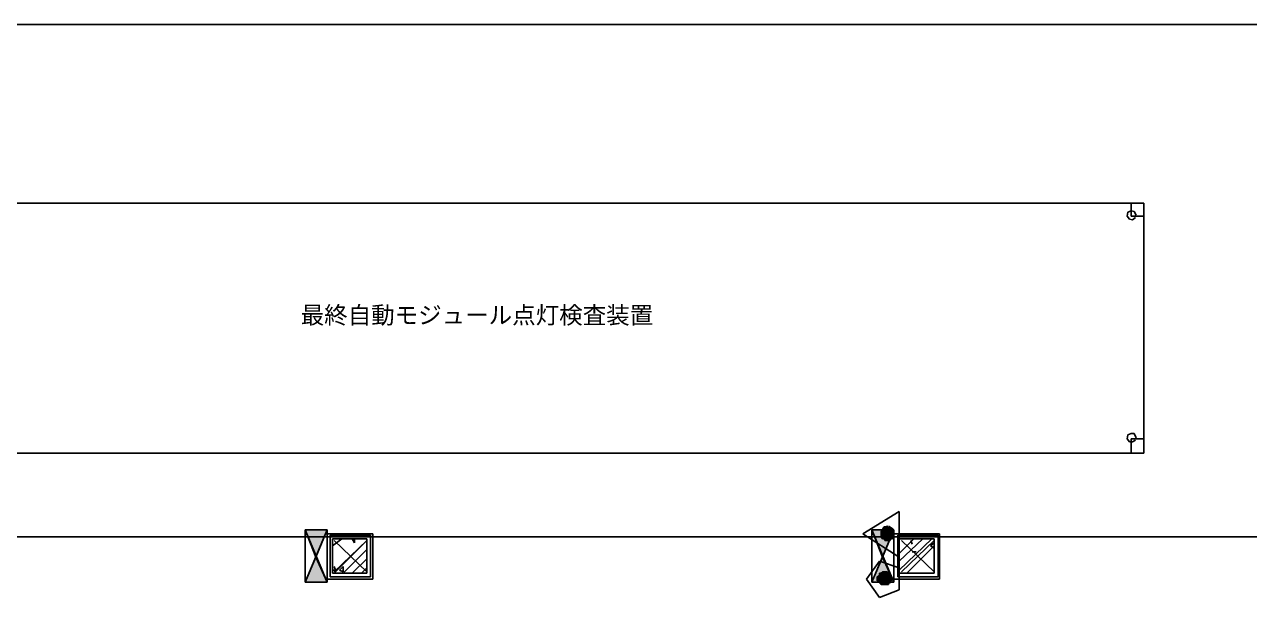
# Model space of a CAD drawing. Header units: millimetres. Extents: x 5 to 415, y 48 to 251.
# Drawn here: x 83.99 to 112.43, y 195.79 to 209.09 of the extents above; entities that cross this region are included whole.
import ezdxf

# ---------------------------------------------------------------- set-up
doc = ezdxf.new("R2010")
doc.units = ezdxf.units.MM
for name, color, linetype in [('H', 7, 'Continuous'), ('P', 7, 'Continuous'), ('T', 7, 'Continuous')]:
    doc.layers.add(name, color=color, linetype=linetype)

msp = doc.modelspace()

# ---------------------------------------------------------------- hatches: boundary and pattern name
at = {"layer": 'H', "linetype": 'Continuous'}
for points in [[(103.928, 197.15), (103.928, 197.362), (103.964, 197.397), (103.964, 197.15), (103.928, 197.15)], [(103.964, 197.115), (103.964, 197.397), (104.017, 197.397), (104.017, 197.115), (103.964, 197.115)], [(104.017, 197.115), (104.017, 197.397), (104.052, 197.397), (104.052, 197.115), (104.017, 197.115)], [(104.052, 197.115), (104.052, 197.397), (104.087, 197.397), (104.087, 197.115), (104.052, 197.115)], [(104.087, 197.15), (104.087, 197.397), (104.14, 197.362), (104.14, 197.15), (104.087, 197.15)], [(90.752, 196.727), (90.505, 197.362), (91.017, 197.362), (90.752, 196.727)], [(103.928, 196.727), (103.681, 197.362), (104.175, 197.362), (103.928, 196.727)], [(103.928, 197.15), (103.893, 197.185), (103.893, 197.309), (103.928, 197.362), (103.928, 197.15)], [(104.14, 197.15), (104.14, 197.362), (104.175, 197.309), (104.175, 197.185), (104.14, 197.15)], [(90.505, 196.127), (90.752, 196.727), (91.017, 196.127), (90.505, 196.127)], [(103.681, 196.127), (103.928, 196.727), (104.175, 196.127), (103.681, 196.127)], [(103.805, 196.18), (103.805, 196.25), (103.84, 196.303), (103.84, 196.18), (103.805, 196.18)], [(103.84, 196.127), (103.84, 196.338), (103.893, 196.338), (103.893, 196.092), (103.84, 196.127)], [(103.893, 196.092), (103.893, 196.338), (103.928, 196.391), (103.928, 196.092), (103.893, 196.092)], [(103.928, 196.092), (103.928, 196.391), (103.964, 196.391), (103.964, 196.092), (103.928, 196.092)], [(103.964, 196.092), (103.964, 196.391), (104.017, 196.391), (104.017, 196.092), (103.964, 196.092)], [(104.017, 196.092), (104.017, 196.391), (104.052, 196.338), (104.052, 196.092), (104.017, 196.092)], [(104.052, 196.127), (104.052, 196.338), (104.087, 196.303), (104.087, 196.127), (104.052, 196.127)]]:
    msp.add_hatch(color=256, dxfattribs=at).paths.add_polyline_path(points)

# ---------------------------------------------------------------- linework, layer by layer
at = {"layer": 'P'}
for points in [[(112.677, 209.091), (64.682, 209.091)], [(79.41, 204.946), (109.978, 204.946)], [(109.679, 204.646), (109.679, 204.946)], [(109.679, 204.946), (109.978, 204.946)], [(109.978, 204.946), (109.978, 199.143)], [(109.978, 204.946), (109.978, 204.646)], [(109.608, 204.735), (109.59, 204.646)], [(109.59, 204.646), (109.643, 204.576)], [(109.679, 204.77), (109.608, 204.735)], [(109.643, 204.576), (109.714, 204.558)], [(109.749, 204.752), (109.679, 204.77)], [(109.978, 204.646), (109.679, 204.646)], [(109.714, 204.558), (109.784, 204.611)], [(109.802, 204.664), (109.749, 204.752)], [(109.608, 199.566), (109.59, 199.478)], [(109.59, 199.478), (109.643, 199.408)], [(109.679, 199.602), (109.608, 199.566)], [(109.643, 199.408), (109.714, 199.408)], [(109.749, 199.602), (109.679, 199.602)], [(109.679, 199.143), (109.679, 199.478)], [(109.679, 199.478), (109.978, 199.478)], [(109.714, 199.408), (109.784, 199.443)], [(109.802, 199.496), (109.749, 199.602)], [(109.978, 199.478), (109.978, 199.143)], [(109.978, 199.143), (79.41, 199.143)], [(109.978, 199.143), (109.679, 199.143)], [(104.299, 197.785), (103.452, 197.273)], [(104.299, 196.727), (104.299, 197.785)], [(103.946, 197.432), (103.875, 197.326)], [(103.911, 197.15), (103.964, 197.414)], [(103.964, 197.414), (103.911, 197.362)], [(103.911, 197.15), (103.964, 197.414)], [(104.034, 197.45), (103.946, 197.432)], [(103.964, 197.414), (103.964, 197.15)], [(103.964, 197.414), (103.964, 197.15)], [(103.964, 197.115), (103.964, 197.414)], [(103.964, 197.15), (103.964, 197.414)], [(103.964, 197.414), (103.964, 197.414)], [(103.964, 197.414), (103.964, 197.15)], [(103.964, 197.414), (103.964, 197.115)], [(103.964, 197.115), (103.999, 197.414)], [(103.999, 197.414), (103.964, 197.414)], [(103.964, 197.115), (103.999, 197.414)], [(103.999, 197.414), (103.999, 197.115)], [(103.999, 197.414), (103.999, 197.115)], [(103.999, 197.115), (103.999, 197.414)], [(103.999, 197.414), (103.999, 197.414)], [(103.999, 197.115), (103.999, 197.414)], [(103.999, 197.414), (103.999, 197.414)], [(103.999, 197.414), (103.999, 197.115)], [(103.999, 197.414), (103.999, 197.115)], [(103.999, 197.115), (104.052, 197.414)], [(104.052, 197.414), (103.999, 197.414)], [(103.999, 197.115), (104.052, 197.414)], [(104.158, 197.379), (104.052, 197.45)], [(104.052, 197.414), (104.052, 197.115)], [(104.052, 197.414), (104.052, 197.115)], [(104.052, 197.115), (104.087, 197.414)], [(104.087, 197.414), (104.052, 197.414)], [(104.052, 197.115), (104.087, 197.414)], [(104.087, 197.414), (104.087, 197.115)], [(104.087, 197.414), (104.087, 197.115)], [(104.087, 197.15), (104.087, 197.414)], [(104.087, 197.115), (104.087, 197.414)], [(104.087, 197.414), (104.087, 197.414)], [(104.087, 197.414), (104.087, 197.115)], [(104.087, 197.414), (104.087, 197.15)], [(104.14, 197.362), (104.087, 197.414)], [(286.597, 197.203), (64.682, 197.203)], [(90.505, 197.362), (91.017, 197.362)], [(90.752, 196.727), (90.505, 197.362)], [(90.505, 196.144), (90.505, 197.362)], [(90.505, 197.362), (91.017, 197.362)], [(90.505, 196.144), (91.017, 197.362)], [(90.505, 197.362), (91.017, 196.144)], [(91.017, 197.362), (90.752, 196.727)], [(91.017, 197.362), (91.017, 196.144)], [(91.017, 197.273), (91.017, 196.215)], [(92.075, 197.273), (91.017, 197.273)], [(91.087, 197.238), (91.087, 196.268)], [(92.022, 197.238), (91.087, 197.238)], [(91.14, 196.991), (91.352, 197.15)], [(91.14, 197.15), (91.14, 196.356)], [(91.934, 197.15), (91.14, 197.15)], [(91.934, 196.391), (91.175, 197.115)], [(91.175, 196.391), (91.934, 197.115)], [(91.175, 196.356), (91.934, 197.115)], [(91.599, 197.15), (91.652, 197.062)], [(91.652, 197.062), (91.652, 197.15)], [(91.934, 196.356), (91.934, 197.15)], [(92.022, 196.268), (92.022, 197.238)], [(92.075, 196.215), (92.075, 197.273)], [(103.452, 197.273), (104.299, 196.727)], [(103.664, 197.362), (104.175, 197.362)], [(103.911, 196.727), (103.664, 197.362)], [(103.664, 196.144), (103.664, 197.362)], [(103.664, 197.362), (104.175, 197.362)], [(103.664, 196.144), (104.175, 197.362)], [(103.664, 197.362), (104.175, 196.144)], [(103.875, 197.203), (103.911, 197.362)], [(103.911, 197.362), (103.875, 197.326)], [(103.875, 197.203), (103.911, 197.362)], [(103.875, 197.326), (103.893, 197.22)], [(103.875, 197.326), (103.875, 197.238)], [(103.875, 197.238), (103.875, 197.326)], [(103.875, 197.326), (103.875, 197.238)], [(103.875, 197.273), (103.875, 197.326)], [(103.875, 197.326), (103.875, 197.238)], [(103.875, 197.238), (103.875, 197.326)], [(103.875, 197.326), (103.875, 197.326)], [(103.875, 197.238), (103.875, 197.326)], [(103.875, 197.326), (103.875, 197.203)], [(103.875, 197.326), (103.875, 197.203)], [(103.875, 197.238), (103.875, 197.273)], [(103.875, 197.203), (103.875, 197.238)], [(103.911, 197.15), (103.875, 197.203)], [(103.893, 197.22), (103.999, 197.15)], [(103.911, 197.362), (103.911, 197.15)], [(103.911, 197.362), (103.911, 197.15)], [(103.911, 197.15), (103.911, 197.362)], [(103.911, 197.362), (103.911, 197.362)], [(103.911, 197.15), (103.911, 197.362)], [(103.911, 197.362), (103.911, 197.362)], [(103.911, 197.362), (103.911, 197.15)], [(103.911, 197.362), (103.911, 197.15)], [(104.175, 197.362), (103.911, 196.727)], [(103.964, 197.15), (103.911, 197.15)], [(103.964, 197.15), (103.964, 197.115)], [(103.999, 197.115), (103.964, 197.115)], [(103.999, 197.15), (104.105, 197.185)], [(104.052, 197.115), (103.999, 197.115)], [(104.087, 197.115), (104.052, 197.115)], [(104.087, 197.15), (104.14, 197.362)], [(104.087, 197.15), (104.14, 197.362)], [(104.087, 197.115), (104.087, 197.15)], [(104.14, 197.15), (104.087, 197.15)], [(104.105, 197.185), (104.175, 197.273)], [(104.14, 197.362), (104.14, 197.15)], [(104.14, 197.362), (104.14, 197.15)], [(104.14, 197.15), (104.14, 197.362)], [(104.14, 197.362), (104.14, 197.362)], [(104.14, 197.15), (104.14, 197.362)], [(104.14, 197.362), (104.14, 197.362)], [(104.14, 197.362), (104.14, 197.15)], [(104.14, 197.362), (104.14, 197.15)], [(104.175, 197.326), (104.14, 197.362)], [(104.14, 197.15), (104.175, 197.326)], [(104.14, 197.15), (104.175, 197.326)], [(104.175, 197.203), (104.14, 197.15)], [(104.175, 197.273), (104.158, 197.379)], [(104.175, 197.362), (104.175, 196.144)], [(104.175, 197.326), (104.175, 197.203)], [(104.175, 197.326), (104.175, 197.203)], [(104.175, 197.238), (104.175, 197.326)], [(104.175, 197.203), (104.175, 197.326)], [(104.175, 197.326), (104.175, 197.326)], [(104.175, 197.326), (104.175, 197.203)], [(104.175, 197.273), (104.175, 197.326)], [(104.175, 197.326), (104.175, 197.273)], [(104.175, 197.273), (104.175, 196.215)], [(105.234, 197.273), (104.175, 197.273)], [(104.175, 197.273), (104.175, 197.238)], [(104.175, 197.238), (104.175, 197.273)], [(104.175, 197.203), (104.175, 197.238)], [(104.263, 197.238), (104.263, 196.268)], [(105.198, 197.238), (104.263, 197.238)], [(104.299, 196.815), (104.634, 197.15)], [(104.299, 196.638), (104.846, 197.15)], [(104.299, 196.427), (105.057, 197.15)], [(104.299, 197.15), (104.299, 196.356)], [(105.11, 197.15), (104.299, 197.15)], [(105.11, 196.391), (104.352, 197.115)], [(104.352, 196.391), (105.11, 197.115)], [(104.563, 197.115), (104.599, 197.026)], [(104.599, 197.026), (104.563, 197.115)], [(105.11, 196.356), (105.11, 197.15)], [(105.198, 196.268), (105.198, 197.238)], [(105.234, 196.215), (105.234, 197.273)], [(91.387, 196.356), (91.934, 196.903)], [(104.475, 196.356), (105.11, 196.991)], [(104.687, 196.85), (104.599, 196.85)], [(104.599, 196.85), (104.687, 196.85)], [(105.022, 196.991), (105.11, 197.062)], [(105.022, 196.991), (105.11, 196.938)], [(90.505, 196.144), (90.752, 196.727)], [(90.752, 196.727), (91.017, 196.144)], [(91.599, 196.356), (91.934, 196.691)], [(103.84, 196.638), (103.54, 196.215)], [(103.664, 196.144), (103.911, 196.727)], [(104.299, 196.48), (103.84, 196.638)], [(103.911, 196.727), (104.175, 196.144)], [(91.087, 196.268), (92.022, 196.268)], [(91.14, 196.427), (91.211, 196.427)], [(91.14, 196.356), (91.934, 196.356)], [(91.211, 196.427), (91.175, 196.515)], [(91.299, 196.427), (91.387, 196.515)], [(91.387, 196.391), (91.299, 196.427)], [(91.387, 196.515), (91.387, 196.391)], [(91.81, 196.356), (91.934, 196.48)], [(103.787, 196.18), (103.84, 196.303)], [(103.84, 196.303), (103.787, 196.268)], [(103.787, 196.18), (103.84, 196.303)], [(103.787, 196.268), (103.787, 196.268)], [(103.787, 196.268), (103.787, 196.268)], [(103.787, 196.268), (103.787, 196.18)], [(103.893, 196.374), (103.84, 196.268)], [(103.84, 196.356), (103.84, 196.144)], [(103.84, 196.144), (103.84, 196.356)], [(103.84, 196.356), (103.84, 196.144)], [(103.84, 196.303), (103.84, 196.356)], [(103.84, 196.356), (103.84, 196.144)], [(103.84, 196.144), (103.875, 196.356)], [(103.875, 196.356), (103.84, 196.356)], [(103.84, 196.144), (103.875, 196.356)], [(103.84, 196.303), (103.84, 196.18)], [(103.84, 196.303), (103.84, 196.18)], [(103.84, 196.144), (103.84, 196.303)], [(103.84, 196.18), (103.84, 196.303)], [(103.84, 196.303), (103.84, 196.303)], [(103.84, 196.303), (103.84, 196.18)], [(103.84, 196.144), (103.84, 196.303)], [(103.84, 196.268), (103.858, 196.162)], [(103.875, 196.092), (103.911, 196.391)], [(103.911, 196.391), (103.875, 196.356)], [(103.875, 196.092), (103.911, 196.391)], [(103.875, 196.356), (103.875, 196.092)], [(103.875, 196.356), (103.875, 196.092)], [(103.981, 196.391), (103.893, 196.374)], [(103.911, 196.391), (103.911, 196.092)], [(103.911, 196.391), (103.911, 196.092)], [(103.911, 196.092), (103.911, 196.391)], [(103.911, 196.391), (103.911, 196.391)], [(103.911, 196.092), (103.911, 196.391)], [(103.911, 196.391), (103.911, 196.391)], [(103.911, 196.391), (103.911, 196.092)], [(103.911, 196.391), (103.911, 196.092)], [(103.911, 196.092), (103.964, 196.391)], [(103.964, 196.391), (103.911, 196.391)], [(103.911, 196.092), (103.964, 196.391)], [(103.964, 196.391), (103.964, 196.092)], [(103.964, 196.391), (103.964, 196.092)], [(103.964, 196.092), (103.964, 196.391)], [(103.964, 196.391), (103.964, 196.391)], [(103.964, 196.092), (103.964, 196.391)], [(103.964, 196.391), (103.964, 196.391)], [(103.964, 196.391), (103.964, 196.092)], [(103.964, 196.391), (103.964, 196.092)], [(103.964, 196.092), (103.999, 196.391)], [(103.999, 196.391), (103.964, 196.391)], [(103.964, 196.092), (103.999, 196.391)], [(103.999, 196.391), (103.999, 196.092)], [(103.999, 196.391), (103.999, 196.092)], [(104.052, 196.356), (103.999, 196.391)], [(103.999, 196.092), (104.052, 196.356)], [(103.999, 196.092), (104.052, 196.356)], [(104.105, 196.321), (104.017, 196.391)], [(104.052, 196.356), (104.052, 196.092)], [(104.052, 196.356), (104.052, 196.092)], [(104.052, 196.144), (104.052, 196.356)], [(104.052, 196.092), (104.052, 196.356)], [(104.052, 196.356), (104.052, 196.356)], [(104.052, 196.356), (104.052, 196.092)], [(104.052, 196.356), (104.052, 196.144)], [(104.087, 196.303), (104.052, 196.356)], [(104.052, 196.144), (104.087, 196.303)], [(104.052, 196.144), (104.087, 196.303)], [(104.087, 196.303), (104.087, 196.144)], [(104.087, 196.303), (104.087, 196.144)], [(104.087, 196.18), (104.087, 196.303)], [(104.087, 196.144), (104.087, 196.303)], [(104.087, 196.303), (104.087, 196.303)], [(104.087, 196.303), (104.087, 196.144)], [(104.087, 196.18), (104.087, 196.303)], [(104.087, 196.303), (104.087, 196.268)], [(104.087, 196.268), (104.087, 196.18)], [(104.087, 196.18), (104.087, 196.268)], [(104.087, 196.268), (104.087, 196.18)], [(104.087, 196.268), (104.087, 196.18)], [(104.087, 196.18), (104.087, 196.268)], [(104.087, 196.268), (104.087, 196.268)], [(104.087, 196.18), (104.087, 196.268)], [(104.087, 196.268), (104.087, 196.215)], [(104.122, 196.215), (104.105, 196.321)], [(104.263, 196.268), (105.198, 196.268)], [(104.299, 195.968), (104.299, 196.48)], [(104.299, 196.356), (105.11, 196.356)], [(91.017, 196.144), (90.505, 196.144)], [(91.017, 196.144), (90.505, 196.144)], [(91.017, 196.215), (92.075, 196.215)], [(103.54, 196.215), (103.84, 195.792)], [(104.175, 196.144), (103.664, 196.144)], [(104.175, 196.144), (103.664, 196.144)], [(103.787, 196.215), (103.787, 196.18)], [(103.787, 196.18), (103.787, 196.215)], [(103.84, 196.18), (103.787, 196.18)], [(103.84, 196.18), (103.84, 196.144)], [(103.875, 196.092), (103.84, 196.144)], [(103.858, 196.162), (103.946, 196.092)], [(103.911, 196.092), (103.875, 196.092)], [(103.964, 196.092), (103.911, 196.092)], [(103.946, 196.092), (104.069, 196.127)], [(103.999, 196.092), (103.964, 196.092)], [(104.052, 196.092), (103.999, 196.092)], [(104.052, 196.092), (104.052, 196.144)], [(104.087, 196.144), (104.052, 196.144)], [(104.069, 196.127), (104.122, 196.215)], [(104.087, 196.215), (104.087, 196.18)], [(104.087, 196.144), (104.087, 196.18)], [(104.175, 196.215), (105.234, 196.215)], [(103.84, 195.792), (104.299, 195.968)]]:
    msp.add_lwpolyline(points, dxfattribs=at)

# ---------------------------------------------------------------- texts
at = {"layer": 'T', "insert": (90.4, 202.1), "char_height": 0.4, "attachment_point": 7}
msp.add_mtext('{\\fArial|b0|i0|c0|p18;最終自動モジュール点灯検査装置}', dxfattribs=at)

doc.saveas('drawing.dxf')
